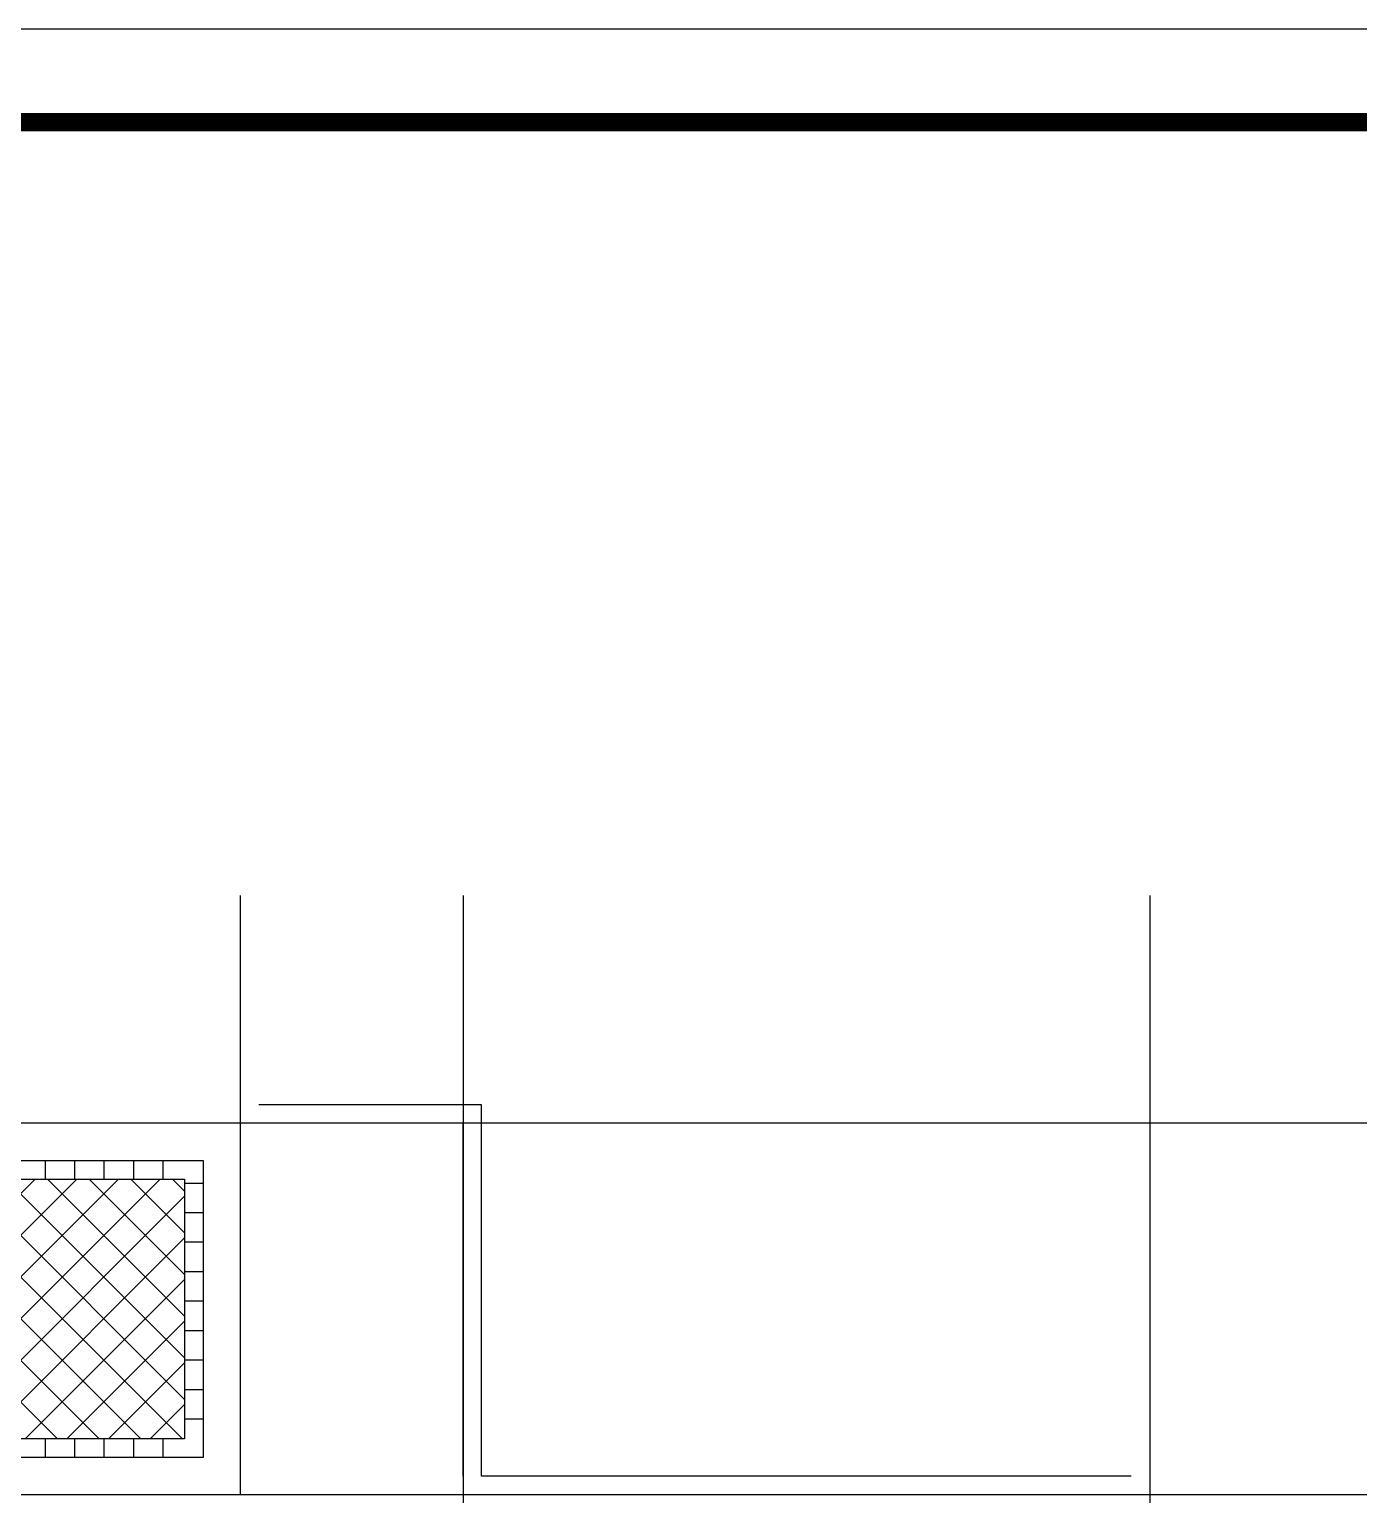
# Model space of a CAD drawing. Extents: x 3694 to 117786, y 20013 to 108631.
# Drawn here: x 78374 to 85535, y 41821 to 49713 of the extents above; entities that cross this region are included whole.
import ezdxf

# ---------------------------------------------------------------- set-up
doc = ezdxf.new("R2010")
doc.units = 0
doc.header["$LTSCALE"] = 1000
doc.header["$MEASUREMENT"] = 0
doc.linetypes.add('ACAD_ISO04W100', pattern=[30, 24, -3, 0, -3])
for name, color, linetype in [('BALCONY', 6, 'Continuous'), ('DOTE', 1, 'ACAD_ISO04W100'), ('PUB_TITLE', 4, 'Continuous'), ('看线', 150, 'Continuous'), ('铺地', 251, 'Continuous')]:
    doc.layers.add(name, color=color, linetype=linetype)

msp = doc.modelspace()

# ---------------------------------------------------------------- hatches: boundary and pattern name
at = {"layer": '铺地'}
h = msp.add_hatch(dxfattribs=at)
h.set_pattern_fill('ANSI37', color=256, scale=100, style=0)
h.set_pattern_definition([(45, (4800, -1e-09), (-112.2532, 112.2532), []), (135, (4800, -1e-09), (-112.2532, -112.2532), [])])
h.paths.add_polyline_path([(79210.2, 43520.8), (77610.2, 43520.8), (77610.2, 42120.8), (79210.2, 42120.8)])

# ---------------------------------------------------------------- linework, layer by layer
at = {"layer": 'BALCONY'}
msp.add_line((84310.2, 41920.8), (80810.2, 41920.8), dxfattribs=at)
at = {"layer": 'DOTE'}
for p, q in [((79510.2, 45047.8), (79510.2, 41820.8)), ((80710.2, 45047.8), (80710.2, 35820.8)), ((84410.2, 45047.8), (84410.2, 35820.8)), ((90253.5, 43820.8), (76010.2, 43820.8)), ((80710.2, 41820.8), (77310.2, 41820.8)), ((90253.5, 41820.8), (80710.2, 41820.8))]:
    msp.add_line(p, q, dxfattribs=at)
at = {"layer": 'PUB_TITLE'}
msp.add_lwpolyline([(53901.7, 20012.6), (95901.7, 20012.6), (95901.7, 49712.6), (53901.7, 49712.6)], close=True, dxfattribs=at)
at = {"layer": 'PUB_TITLE', "const_width": 100}
msp.add_lwpolyline([(56401.7, 20512.6), (95401.7, 20512.6), (95401.7, 49212.6), (56401.7, 49212.6)], close=True, dxfattribs=at)
at = {"layer": '看线'}
for points in [[(80810.2, 41920.8), (80810.2, 43920.8), (79610.2, 43920.8)], [(80710.2, 41920.8), (80710.2, 43820.8), (79610.2, 43820.8)]]:
    msp.add_lwpolyline(points, dxfattribs=at)
at = {"layer": '铺地'}
for p, q in [((78460, 43520.8), (78460, 43620.8)), ((78618.7, 43520.8), (78618.7, 43620.8)), ((78777.5, 43520.8), (78777.5, 43620.8)), ((78936.2, 43520.8), (78936.2, 43620.8)), ((79095, 43520.8), (79095, 43620.8)), ((79310.2, 43497.5), (79210.2, 43497.5)), ((79310.2, 43338.7), (79210.2, 43338.7)), ((79310.2, 43180), (79210.2, 43180)), ((79310.2, 43021.2), (79210.2, 43021.2)), ((79310.2, 42862.5), (79210.2, 42862.5)), ((79310.2, 42703.7), (79210.2, 42703.7)), ((79310.2, 42545), (79210.2, 42545)), ((79310.2, 42386.2), (79210.2, 42386.2)), ((79310.2, 42227.5), (79210.2, 42227.5)), ((78460, 42020.8), (78460, 42120.8)), ((78618.7, 42020.8), (78618.7, 42120.8)), ((78777.5, 42020.8), (78777.5, 42120.8)), ((78936.2, 42020.8), (78936.2, 42120.8)), ((79095, 42020.8), (79095, 42120.8))]:
    msp.add_line(p, q, dxfattribs=at)
for points in [[(77510.2, 43620.8), (79310.2, 43620.8), (79310.2, 42020.8), (77510.2, 42020.8)], [(77610.2, 43520.8), (79210.2, 43520.8), (79210.2, 42120.8), (77610.2, 42120.8)]]:
    msp.add_lwpolyline(points, close=True, dxfattribs=at)

doc.saveas('drawing.dxf')
